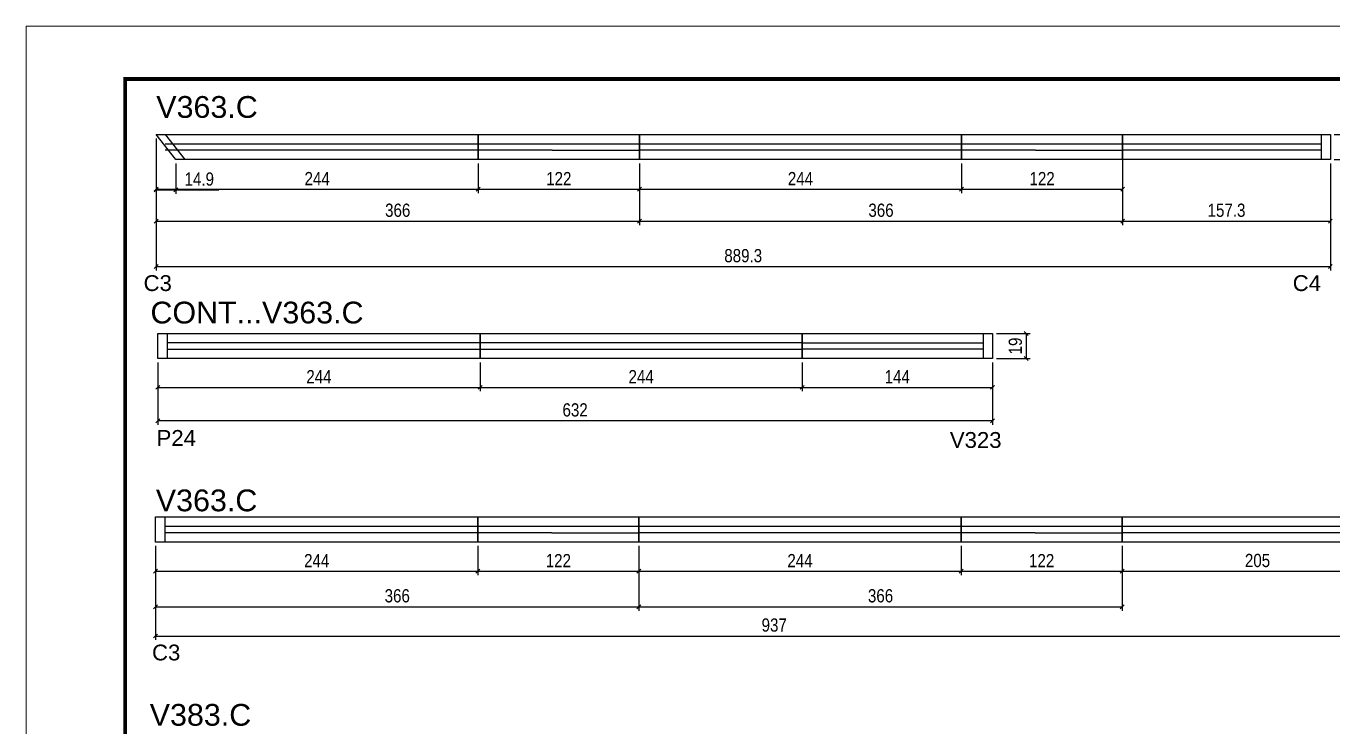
# Model space of a CAD drawing. Extents: x 3090 to 9343, y 762 to 5258.
# Drawn here: x 7858 to 8848, y 1281 to 1812 of the extents above; entities that cross this region are included whole.
import ezdxf

# ---------------------------------------------------------------- set-up
doc = ezdxf.new("R2010")
doc.units = 0
doc.linetypes.add('DASHED', pattern=[0.75, 0.5, -0.25])
doc.layers.add('00 - FELIPE', color=2, linetype='Continuous', plot=False)
for name, color, linetype in [('5', 5, 'Continuous'), ('NOMENCLATURA', 7, 'Continuous'), ('Painéis', 200, 'Continuous'), ('SARR_2.2x7', 40, 'Continuous')]:
    doc.layers.add(name, color=color, linetype=linetype)
for name, color, linetype, lineweight in [('Escoras', 2, 'Continuous', 25), ('Folhas', 255, 'Continuous', 9), ('Romaneio', 3, 'Continuous', 13), ('SARRAFO DE PRESSAO', 251, 'DASHED', 9)]:
    doc.layers.add(name, color=color, linetype=linetype, lineweight=lineweight)
doc.styles.add('COTA TECNICA', font='techl___.ttf', dxfattribs={"height": 10})
doc.styles.add('COTA TECNICA-50', font='techl___.ttf', dxfattribs={"height": 10})
doc.styles.get("Standard").update_dxf_attribs({"font": 'arial.ttf'})
doc.dimstyles.new('COTA PAINEL-50', dxfattribs={"dimtxt": 10, "dimasz": 3, "dimexe": 3, "dimexo": 3, "dimgap": 3, "dimtad": 1, "dimdec": 1, "dimzin": 12, "dimdsep": 46, "dimtxsty": 'COTA TECNICA-50', "dimblk1": 'OBLIQUE', "dimblk2": 'OBLIQUE', "dimsah": 1, "dimcen": 0.9, "dimclrd": 4, "dimclre": 4, "dimclrt": 240, "dimadec": 1, "dimazin": 3, "dimtfac": 1, "dimtdec": 1, "dimtmove": 0, "dimatfit": 3, "dimfxl": 1, "dimtolj": 1, "dimtzin": 12, "dimarcsym": 0})
doc.dimstyles.new('PAINEL', dxfattribs={"dimtxt": 10, "dimasz": 3, "dimexe": 3, "dimexo": 3, "dimgap": 3, "dimtad": 1, "dimdec": 1, "dimzin": 12, "dimdsep": 46, "dimtxsty": 'COTA TECNICA', "dimblk1": 'OBLIQUE', "dimblk2": 'OBLIQUE', "dimsah": 1, "dimcen": 0.9, "dimclrd": 4, "dimclre": 4, "dimclrt": 240, "dimadec": 1, "dimazin": 3, "dimtfac": 1, "dimtdec": 1, "dimtmove": 0, "dimatfit": 3, "dimfxl": 1, "dimtolj": 1, "dimtzin": 12, "dimarcsym": 0})

# ---------------------------------------------------------------- blocks, each defined once
blk = doc.blocks.new('9999999999')
at = {"layer": 'Folhas'}
blk.add_lwpolyline([(98138.98, 34190.21), (99623.98, 34190.21), (99623.98, 35240.21), (98138.98, 35240.21)], close=True, dxfattribs=at)
at = {"layer": 'Folhas', "color": 30, "const_width": 3}
blk.add_lwpolyline([(98213.98, 34230.21), (99583.98, 34230.21), (99583.98, 35200.21), (98213.98, 35200.21)], close=True, dxfattribs=at)
blk = doc.blocks.new('_Oblique')
at = {"color": 0, "linetype": 'ByBlock', "lineweight": -2}
blk.add_line((-0.5, -0.5), (0.5, 0.5), dxfattribs=at)
blk = doc.blocks.new('*D433')
at = {"layer": 'Defpoints', "color": 0, "linetype": 'ByBlock', "transparency": 16777216}
for p in [(7956.83, 1729.85), (8200.83, 1710.85), (8200.83, 1688.32)]:
    blk.add_point(p, dxfattribs=at)
at = {"layer": 'Escoras', "color": 4, "linetype": 'ByBlock', "lineweight": -2, "transparency": 16777216}
for p, q in [((7956.83, 1726.85), (7956.83, 1685.32)), ((8200.83, 1707.85), (8200.83, 1685.32)), ((7956.83, 1688.32), (8200.83, 1688.32))]:
    blk.add_line(p, q, dxfattribs=at)
at = {"layer": 'Escoras', "color": 4, "linetype": 'ByBlock', "lineweight": -2, "transparency": 16777216, "xscale": 3, "yscale": 3, "zscale": 3, "rotation": 180}
blk.add_blockref('_Oblique', (7956.83, 1688.32), dxfattribs=at)
at = {"layer": 'Escoras', "color": 4, "linetype": 'ByBlock', "lineweight": -2, "transparency": 16777216, "xscale": 3, "yscale": 3, "zscale": 3}
blk.add_blockref('_Oblique', (8200.83, 1688.32), dxfattribs=at)
at = {"layer": 'Escoras', "color": 240, "linetype": 'ByBlock', "transparency": 16777216, "insert": (8078.83, 1696.39), "char_height": 10, "attachment_point": 5, "style": 'COTA TECNICA-50'}
blk.add_mtext('\\A1;244', dxfattribs=at)
blk = doc.blocks.new('*D434')
at = {"layer": 'Defpoints', "color": 0, "linetype": 'ByBlock', "transparency": 16777216}
for p in [(7956.83, 1729.85), (7971.73, 1710.85), (7971.73, 1687.88)]:
    blk.add_point(p, dxfattribs=at)
at = {"layer": 'Escoras', "color": 4, "linetype": 'ByBlock', "lineweight": -2, "transparency": 16777216}
for p, q in [((7956.83, 1726.85), (7956.83, 1684.88)), ((7971.73, 1707.85), (7971.73, 1684.88)), ((7956.83, 1687.88), (7971.73, 1687.88)), ((7971.73, 1687.88), (8004.36, 1687.88))]:
    blk.add_line(p, q, dxfattribs=at)
at = {"layer": 'Escoras', "color": 4, "linetype": 'ByBlock', "lineweight": -2, "transparency": 16777216, "xscale": 3, "yscale": 3, "zscale": 3, "rotation": 180}
blk.add_blockref('_Oblique', (7956.83, 1687.88), dxfattribs=at)
at = {"layer": 'Escoras', "color": 4, "linetype": 'ByBlock', "lineweight": -2, "transparency": 16777216, "xscale": 3, "yscale": 3, "zscale": 3}
blk.add_blockref('_Oblique', (7971.73, 1687.88), dxfattribs=at)
at = {"layer": 'Escoras', "color": 240, "linetype": 'ByBlock', "transparency": 16777216, "insert": (7989.55, 1695.98), "char_height": 10, "attachment_point": 5, "style": 'COTA TECNICA-50'}
blk.add_mtext('\\A1;14.9', dxfattribs=at)
blk = doc.blocks.new('*D126')
at = {"layer": 'Defpoints', "color": 0, "linetype": 'ByBlock', "transparency": 16777216}
for p in [(7956.83, 1729.85), (8846.12, 1710.85), (8846.12, 1629.68)]:
    blk.add_point(p, dxfattribs=at)
at = {"layer": 'Escoras', "color": 4, "linetype": 'ByBlock', "lineweight": -2, "transparency": 16777216}
for p, q in [((7956.83, 1726.85), (7956.83, 1626.68)), ((8846.12, 1707.85), (8846.12, 1626.68)), ((7956.83, 1629.68), (8846.12, 1629.68))]:
    blk.add_line(p, q, dxfattribs=at)
at = {"layer": 'Escoras', "color": 4, "linetype": 'ByBlock', "lineweight": -2, "transparency": 16777216, "xscale": 3, "yscale": 3, "zscale": 3, "rotation": 180}
blk.add_blockref('_Oblique', (7956.83, 1629.68), dxfattribs=at)
at = {"layer": 'Escoras', "color": 4, "linetype": 'ByBlock', "lineweight": -2, "transparency": 16777216, "xscale": 3, "yscale": 3, "zscale": 3}
blk.add_blockref('_Oblique', (8846.12, 1629.68), dxfattribs=at)
at = {"layer": 'Escoras', "color": 240, "linetype": 'ByBlock', "transparency": 16777216, "insert": (8401.48, 1637.93), "char_height": 10, "attachment_point": 5, "style": 'COTA TECNICA-50'}
blk.add_mtext('\\A1;889.3', dxfattribs=at)
blk = doc.blocks.new('*D127')
at = {"layer": 'Defpoints', "color": 0, "linetype": 'ByBlock', "transparency": 16777216}
for p in [(8200.83, 1710.85), (8322.83, 1710.85), (8322.83, 1688.32)]:
    blk.add_point(p, dxfattribs=at)
at = {"layer": 'Romaneio', "color": 4, "linetype": 'ByBlock', "lineweight": -2, "transparency": 16777216}
for p, q in [((8200.83, 1707.85), (8200.83, 1685.32)), ((8322.83, 1707.85), (8322.83, 1685.32)), ((8200.83, 1688.32), (8322.83, 1688.32))]:
    blk.add_line(p, q, dxfattribs=at)
at = {"layer": 'Romaneio', "color": 4, "linetype": 'ByBlock', "lineweight": -2, "transparency": 16777216, "xscale": 3, "yscale": 3, "zscale": 3, "rotation": 180}
blk.add_blockref('_Oblique', (8200.83, 1688.32), dxfattribs=at)
at = {"layer": 'Romaneio', "color": 4, "linetype": 'ByBlock', "lineweight": -2, "transparency": 16777216, "xscale": 3, "yscale": 3, "zscale": 3}
blk.add_blockref('_Oblique', (8322.83, 1688.32), dxfattribs=at)
at = {"layer": 'Romaneio', "color": 240, "linetype": 'ByBlock', "transparency": 16777216, "insert": (8261.83, 1696.38), "char_height": 10, "attachment_point": 5, "style": 'COTA TECNICA-50'}
blk.add_mtext('\\A1;122', dxfattribs=at)
blk = doc.blocks.new('*D128')
at = {"layer": 'Defpoints', "color": 0, "linetype": 'ByBlock', "transparency": 16777216}
for p in [(8688.83, 1710.85), (8846.12, 1710.85), (8846.12, 1664.13)]:
    blk.add_point(p, dxfattribs=at)
at = {"layer": 'Romaneio', "color": 4, "linetype": 'ByBlock', "lineweight": -2, "transparency": 16777216}
for p, q in [((8688.83, 1707.85), (8688.83, 1661.13)), ((8846.12, 1707.85), (8846.12, 1661.13)), ((8688.83, 1664.13), (8846.12, 1664.13))]:
    blk.add_line(p, q, dxfattribs=at)
at = {"layer": 'Romaneio', "color": 4, "linetype": 'ByBlock', "lineweight": -2, "transparency": 16777216, "xscale": 3, "yscale": 3, "zscale": 3, "rotation": 180}
blk.add_blockref('_Oblique', (8688.83, 1664.13), dxfattribs=at)
at = {"layer": 'Romaneio', "color": 4, "linetype": 'ByBlock', "lineweight": -2, "transparency": 16777216, "xscale": 3, "yscale": 3, "zscale": 3}
blk.add_blockref('_Oblique', (8846.12, 1664.13), dxfattribs=at)
at = {"layer": 'Romaneio', "color": 240, "linetype": 'ByBlock', "transparency": 16777216, "insert": (8767.48, 1672.35), "char_height": 10, "attachment_point": 5, "style": 'COTA TECNICA-50'}
blk.add_mtext('\\A1;157.3', dxfattribs=at)
blk = doc.blocks.new('*D129')
at = {"layer": 'Defpoints', "color": 0, "linetype": 'ByBlock', "transparency": 16777216}
for p in [(8566.83, 1710.85), (8688.83, 1710.85), (8688.83, 1688.32)]:
    blk.add_point(p, dxfattribs=at)
at = {"layer": 'Romaneio', "color": 4, "linetype": 'ByBlock', "lineweight": -2, "transparency": 16777216}
for p, q in [((8566.83, 1707.85), (8566.83, 1685.32)), ((8688.83, 1707.85), (8688.83, 1685.32)), ((8566.83, 1688.32), (8688.83, 1688.32))]:
    blk.add_line(p, q, dxfattribs=at)
at = {"layer": 'Romaneio', "color": 4, "linetype": 'ByBlock', "lineweight": -2, "transparency": 16777216, "xscale": 3, "yscale": 3, "zscale": 3, "rotation": 180}
blk.add_blockref('_Oblique', (8566.83, 1688.32), dxfattribs=at)
at = {"layer": 'Romaneio', "color": 4, "linetype": 'ByBlock', "lineweight": -2, "transparency": 16777216, "xscale": 3, "yscale": 3, "zscale": 3}
blk.add_blockref('_Oblique', (8688.83, 1688.32), dxfattribs=at)
at = {"layer": 'Romaneio', "color": 240, "linetype": 'ByBlock', "transparency": 16777216, "insert": (8627.83, 1696.38), "char_height": 10, "attachment_point": 5, "style": 'COTA TECNICA-50'}
blk.add_mtext('\\A1;122', dxfattribs=at)
blk = doc.blocks.new('*D435')
at = {"layer": 'Defpoints', "color": 0, "linetype": 'ByBlock', "transparency": 16777216}
for p in [(7958.17, 1560.03), (8202.17, 1560.03), (8202.17, 1538.2)]:
    blk.add_point(p, dxfattribs=at)
at = {"layer": 'Romaneio', "color": 4, "linetype": 'ByBlock', "lineweight": -2, "transparency": 16777216}
for p, q in [((7958.17, 1557.03), (7958.17, 1535.2)), ((8202.17, 1557.03), (8202.17, 1535.2)), ((7958.17, 1538.2), (8202.17, 1538.2))]:
    blk.add_line(p, q, dxfattribs=at)
at = {"layer": 'Romaneio', "color": 4, "linetype": 'ByBlock', "lineweight": -2, "transparency": 16777216, "xscale": 3, "yscale": 3, "zscale": 3, "rotation": 180}
blk.add_blockref('_Oblique', (7958.17, 1538.2), dxfattribs=at)
at = {"layer": 'Romaneio', "color": 4, "linetype": 'ByBlock', "lineweight": -2, "transparency": 16777216, "xscale": 3, "yscale": 3, "zscale": 3}
blk.add_blockref('_Oblique', (8202.17, 1538.2), dxfattribs=at)
at = {"layer": 'Romaneio', "color": 240, "linetype": 'ByBlock', "transparency": 16777216, "insert": (8080.17, 1546.28), "char_height": 10, "attachment_point": 5, "style": 'COTA TECNICA-50'}
blk.add_mtext('\\A1;244', dxfattribs=at)
blk = doc.blocks.new('*D436')
at = {"layer": 'Defpoints', "color": 0, "linetype": 'ByBlock', "transparency": 16777216}
for p in [(8202.17, 1560.03), (8446.17, 1560.03), (8446.17, 1538.2)]:
    blk.add_point(p, dxfattribs=at)
at = {"layer": 'Romaneio', "color": 4, "linetype": 'ByBlock', "lineweight": -2, "transparency": 16777216}
for p, q in [((8202.17, 1557.03), (8202.17, 1535.2)), ((8446.17, 1557.03), (8446.17, 1535.2)), ((8202.17, 1538.2), (8446.17, 1538.2))]:
    blk.add_line(p, q, dxfattribs=at)
at = {"layer": 'Romaneio', "color": 4, "linetype": 'ByBlock', "lineweight": -2, "transparency": 16777216, "xscale": 3, "yscale": 3, "zscale": 3, "rotation": 180}
blk.add_blockref('_Oblique', (8202.17, 1538.2), dxfattribs=at)
at = {"layer": 'Romaneio', "color": 4, "linetype": 'ByBlock', "lineweight": -2, "transparency": 16777216, "xscale": 3, "yscale": 3, "zscale": 3}
blk.add_blockref('_Oblique', (8446.17, 1538.2), dxfattribs=at)
at = {"layer": 'Romaneio', "color": 240, "linetype": 'ByBlock', "transparency": 16777216, "insert": (8324.17, 1546.28), "char_height": 10, "attachment_point": 5, "style": 'COTA TECNICA-50'}
blk.add_mtext('\\A1;244', dxfattribs=at)
blk = doc.blocks.new('*D437')
at = {"layer": 'Defpoints', "color": 0, "linetype": 'ByBlock', "transparency": 16777216}
for p in [(8446.17, 1560.03), (8590.17, 1560.03), (8590.17, 1538.2)]:
    blk.add_point(p, dxfattribs=at)
at = {"layer": 'Romaneio', "color": 4, "linetype": 'ByBlock', "lineweight": -2, "transparency": 16777216}
for p, q in [((8446.17, 1557.03), (8446.17, 1535.2)), ((8590.17, 1557.03), (8590.17, 1535.2)), ((8446.17, 1538.2), (8590.17, 1538.2))]:
    blk.add_line(p, q, dxfattribs=at)
at = {"layer": 'Romaneio', "color": 4, "linetype": 'ByBlock', "lineweight": -2, "transparency": 16777216, "xscale": 3, "yscale": 3, "zscale": 3, "rotation": 180}
blk.add_blockref('_Oblique', (8446.17, 1538.2), dxfattribs=at)
at = {"layer": 'Romaneio', "color": 4, "linetype": 'ByBlock', "lineweight": -2, "transparency": 16777216, "xscale": 3, "yscale": 3, "zscale": 3}
blk.add_blockref('_Oblique', (8590.17, 1538.2), dxfattribs=at)
at = {"layer": 'Romaneio', "color": 240, "linetype": 'ByBlock', "transparency": 16777216, "insert": (8518.17, 1546.28), "char_height": 10, "attachment_point": 5, "style": 'COTA TECNICA-50'}
blk.add_mtext('\\A1;144', dxfattribs=at)
blk = doc.blocks.new('*D438')
at = {"layer": 'Defpoints', "color": 0, "linetype": 'ByBlock', "transparency": 16777216}
for p in [(7958.17, 1560.03), (8590.17, 1560.03), (7958.17, 1512.81)]:
    blk.add_point(p, dxfattribs=at)
at = {"layer": 'Romaneio', "color": 4, "linetype": 'ByBlock', "lineweight": -2, "transparency": 16777216}
for p, q in [((7958.17, 1557.03), (7958.17, 1509.81)), ((8590.17, 1557.03), (8590.17, 1509.81)), ((8590.17, 1512.81), (7958.17, 1512.81))]:
    blk.add_line(p, q, dxfattribs=at)
at = {"layer": 'Romaneio', "color": 4, "linetype": 'ByBlock', "lineweight": -2, "transparency": 16777216, "xscale": 3, "yscale": 3, "zscale": 3, "rotation": 180}
blk.add_blockref('_Oblique', (7958.17, 1512.81), dxfattribs=at)
at = {"layer": 'Romaneio', "color": 4, "linetype": 'ByBlock', "lineweight": -2, "transparency": 16777216, "xscale": 3, "yscale": 3, "zscale": 3}
blk.add_blockref('_Oblique', (8590.17, 1512.81), dxfattribs=at)
at = {"layer": 'Romaneio', "color": 240, "linetype": 'ByBlock', "transparency": 16777216, "insert": (8274.17, 1521.03), "char_height": 10, "attachment_point": 5, "style": 'COTA TECNICA-50'}
blk.add_mtext('\\A1;632', dxfattribs=at)
blk = doc.blocks.new('*D130')
at = {"layer": 'Defpoints', "color": 0, "linetype": 'ByBlock', "transparency": 16777216}
for p in [(8590.17, 1579.03), (8590.17, 1560.03), (8615.69, 1560.03)]:
    blk.add_point(p, dxfattribs=at)
at = {"layer": 'Romaneio', "color": 4, "linetype": 'ByBlock', "lineweight": -2, "transparency": 16777216}
for p, q in [((8593.17, 1579.03), (8618.69, 1579.03)), ((8615.69, 1579.03), (8615.69, 1560.03)), ((8593.17, 1560.03), (8618.69, 1560.03))]:
    blk.add_line(p, q, dxfattribs=at)
at = {"layer": 'Romaneio', "color": 4, "linetype": 'ByBlock', "lineweight": -2, "transparency": 16777216, "xscale": 3, "yscale": 3, "zscale": 3}
for p, rotation in [((8615.69, 1579.03), 90), ((8615.69, 1560.03), 270)]:
    blk.add_blockref('_Oblique', p, dxfattribs=dict(at, rotation=rotation))
at = {"layer": 'Romaneio', "color": 240, "linetype": 'ByBlock', "transparency": 16777216, "insert": (8607.6, 1569.53), "char_height": 10, "attachment_point": 5, "rotation": 90, "style": 'COTA TECNICA-50'}
blk.add_mtext('\\A1;19', dxfattribs=at)
blk = doc.blocks.new('*D439')
at = {"layer": 'Defpoints', "color": 0, "linetype": 'ByBlock', "transparency": 16777216}
for p in [(7956.48, 1420.97), (8200.48, 1420.97), (8200.48, 1398.81)]:
    blk.add_point(p, dxfattribs=at)
at = {"layer": 'Escoras', "color": 4, "linetype": 'ByBlock', "lineweight": -2, "transparency": 16777216}
for p, q in [((7956.48, 1417.97), (7956.48, 1395.81)), ((8200.48, 1417.97), (8200.48, 1395.81)), ((7956.48, 1398.81), (8200.48, 1398.81))]:
    blk.add_line(p, q, dxfattribs=at)
at = {"layer": 'Escoras', "color": 4, "linetype": 'ByBlock', "lineweight": -2, "transparency": 16777216, "xscale": 3, "yscale": 3, "zscale": 3, "rotation": 180}
blk.add_blockref('_Oblique', (7956.48, 1398.81), dxfattribs=at)
at = {"layer": 'Escoras', "color": 4, "linetype": 'ByBlock', "lineweight": -2, "transparency": 16777216, "xscale": 3, "yscale": 3, "zscale": 3}
blk.add_blockref('_Oblique', (8200.48, 1398.81), dxfattribs=at)
at = {"layer": 'Escoras', "color": 240, "linetype": 'ByBlock', "transparency": 16777216, "insert": (8078.48, 1406.88), "char_height": 10, "attachment_point": 5, "style": 'COTA TECNICA-50'}
blk.add_mtext('\\A1;244', dxfattribs=at)
blk = doc.blocks.new('*D131')
at = {"layer": 'Defpoints', "color": 0, "linetype": 'ByBlock', "transparency": 16777216}
for p in [(7956.48, 1420.97), (8893.47, 1420.97), (8893.47, 1349.74)]:
    blk.add_point(p, dxfattribs=at)
at = {"layer": 'Escoras', "color": 4, "linetype": 'ByBlock', "lineweight": -2, "transparency": 16777216}
for p, q in [((7956.48, 1417.97), (7956.48, 1346.74)), ((8893.47, 1417.97), (8893.47, 1346.74)), ((7956.48, 1349.74), (8893.47, 1349.74))]:
    blk.add_line(p, q, dxfattribs=at)
at = {"layer": 'Escoras', "color": 4, "linetype": 'ByBlock', "lineweight": -2, "transparency": 16777216, "xscale": 3, "yscale": 3, "zscale": 3, "rotation": 180}
blk.add_blockref('_Oblique', (7956.48, 1349.74), dxfattribs=at)
at = {"layer": 'Escoras', "color": 4, "linetype": 'ByBlock', "lineweight": -2, "transparency": 16777216, "xscale": 3, "yscale": 3, "zscale": 3}
blk.add_blockref('_Oblique', (8893.47, 1349.74), dxfattribs=at)
at = {"layer": 'Escoras', "color": 240, "linetype": 'ByBlock', "transparency": 16777216, "insert": (8424.97, 1357.99), "char_height": 10, "attachment_point": 5, "style": 'COTA TECNICA-50'}
blk.add_mtext('\\A1;937', dxfattribs=at)
blk = doc.blocks.new('*D132')
at = {"layer": 'Defpoints', "color": 0, "linetype": 'ByBlock', "transparency": 16777216}
for p in [(8200.48, 1420.97), (8322.48, 1420.97), (8322.48, 1398.81)]:
    blk.add_point(p, dxfattribs=at)
at = {"layer": 'Romaneio', "color": 4, "linetype": 'ByBlock', "lineweight": -2, "transparency": 16777216}
for p, q in [((8200.48, 1417.97), (8200.48, 1395.81)), ((8322.48, 1417.97), (8322.48, 1395.81)), ((8200.48, 1398.81), (8322.48, 1398.81))]:
    blk.add_line(p, q, dxfattribs=at)
at = {"layer": 'Romaneio', "color": 4, "linetype": 'ByBlock', "lineweight": -2, "transparency": 16777216, "xscale": 3, "yscale": 3, "zscale": 3, "rotation": 180}
blk.add_blockref('_Oblique', (8200.48, 1398.81), dxfattribs=at)
at = {"layer": 'Romaneio', "color": 4, "linetype": 'ByBlock', "lineweight": -2, "transparency": 16777216, "xscale": 3, "yscale": 3, "zscale": 3}
blk.add_blockref('_Oblique', (8322.48, 1398.81), dxfattribs=at)
at = {"layer": 'Romaneio', "color": 240, "linetype": 'ByBlock', "transparency": 16777216, "insert": (8261.48, 1406.87), "char_height": 10, "attachment_point": 5, "style": 'COTA TECNICA-50'}
blk.add_mtext('\\A1;122', dxfattribs=at)
blk = doc.blocks.new('*D133')
at = {"layer": 'Defpoints', "color": 0, "linetype": 'ByBlock', "transparency": 16777216}
for p in [(8688.48, 1420.97), (8893.47, 1420.97), (8893.47, 1398.81)]:
    blk.add_point(p, dxfattribs=at)
at = {"layer": 'Romaneio', "color": 4, "linetype": 'ByBlock', "lineweight": -2, "transparency": 16777216}
for p, q in [((8688.48, 1417.97), (8688.48, 1395.81)), ((8893.47, 1417.97), (8893.47, 1395.81)), ((8688.48, 1398.81), (8893.47, 1398.81))]:
    blk.add_line(p, q, dxfattribs=at)
at = {"layer": 'Romaneio', "color": 4, "linetype": 'ByBlock', "lineweight": -2, "transparency": 16777216, "xscale": 3, "yscale": 3, "zscale": 3, "rotation": 180}
blk.add_blockref('_Oblique', (8688.48, 1398.81), dxfattribs=at)
at = {"layer": 'Romaneio', "color": 4, "linetype": 'ByBlock', "lineweight": -2, "transparency": 16777216, "xscale": 3, "yscale": 3, "zscale": 3}
blk.add_blockref('_Oblique', (8893.47, 1398.81), dxfattribs=at)
at = {"layer": 'Romaneio', "color": 240, "linetype": 'ByBlock', "transparency": 16777216, "insert": (8790.97, 1406.92), "char_height": 10, "attachment_point": 5, "style": 'COTA TECNICA-50'}
blk.add_mtext('\\A1;205', dxfattribs=at)
blk = doc.blocks.new('*D134')
at = {"layer": 'Defpoints', "color": 0, "linetype": 'ByBlock', "transparency": 16777216}
for p in [(8566.48, 1420.97), (8688.48, 1420.97), (8688.48, 1398.81)]:
    blk.add_point(p, dxfattribs=at)
at = {"layer": 'Romaneio', "color": 4, "linetype": 'ByBlock', "lineweight": -2, "transparency": 16777216}
for p, q in [((8566.48, 1417.97), (8566.48, 1395.81)), ((8688.48, 1417.97), (8688.48, 1395.81)), ((8566.48, 1398.81), (8688.48, 1398.81))]:
    blk.add_line(p, q, dxfattribs=at)
at = {"layer": 'Romaneio', "color": 4, "linetype": 'ByBlock', "lineweight": -2, "transparency": 16777216, "xscale": 3, "yscale": 3, "zscale": 3, "rotation": 180}
blk.add_blockref('_Oblique', (8566.48, 1398.81), dxfattribs=at)
at = {"layer": 'Romaneio', "color": 4, "linetype": 'ByBlock', "lineweight": -2, "transparency": 16777216, "xscale": 3, "yscale": 3, "zscale": 3}
blk.add_blockref('_Oblique', (8688.48, 1398.81), dxfattribs=at)
at = {"layer": 'Romaneio', "color": 240, "linetype": 'ByBlock', "transparency": 16777216, "insert": (8627.48, 1406.87), "char_height": 10, "attachment_point": 5, "style": 'COTA TECNICA-50'}
blk.add_mtext('\\A1;122', dxfattribs=at)
blk = doc.blocks.new('*D442')
at = {"layer": 'Defpoints', "color": 0, "linetype": 'ByBlock', "transparency": 16777216}
for p in [(8846.12, 1729.85), (8846.12, 1710.85), (8871.47, 1710.85)]:
    blk.add_point(p, dxfattribs=at)
at = {"layer": 'Escoras', "color": 4, "linetype": 'ByBlock', "lineweight": -2, "transparency": 16777216}
for p, q in [((8849.12, 1729.85), (8874.47, 1729.85)), ((8871.47, 1729.85), (8871.47, 1710.85)), ((8849.12, 1710.85), (8874.47, 1710.85))]:
    blk.add_line(p, q, dxfattribs=at)
at = {"layer": 'Escoras', "color": 4, "linetype": 'ByBlock', "lineweight": -2, "transparency": 16777216, "xscale": 3, "yscale": 3, "zscale": 3}
for p, rotation in [((8871.47, 1729.85), 90), ((8871.47, 1710.85), 270)]:
    blk.add_blockref('_Oblique', p, dxfattribs=dict(at, rotation=rotation))
at = {"layer": 'Escoras', "color": 240, "linetype": 'ByBlock', "transparency": 16777216, "insert": (8863.38, 1720.35), "char_height": 10, "attachment_point": 5, "rotation": 90, "style": 'COTA TECNICA-50'}
blk.add_mtext('\\A1;19', dxfattribs=at)
blk = doc.blocks.new('*D450')
at = {"layer": '00 - FELIPE', "color": 4, "lineweight": -2, "transparency": 16777216}
for p, q in [((7956.83, 1726.85), (7956.83, 1661.13)), ((8322.83, 1707.85), (8322.83, 1661.13)), ((7956.83, 1664.13), (8322.83, 1664.13))]:
    blk.add_line(p, q, dxfattribs=at)
at = {"layer": 'Defpoints', "color": 0, "transparency": 16777216}
for p in [(7956.83, 1729.85), (8322.83, 1710.85), (8322.83, 1664.13)]:
    blk.add_point(p, dxfattribs=at)
at = {"layer": '00 - FELIPE', "color": 4, "lineweight": -2, "transparency": 16777216, "xscale": 3, "yscale": 3, "zscale": 3, "rotation": 180}
blk.add_blockref('_Oblique', (7956.83, 1664.13), dxfattribs=at)
at = {"layer": '00 - FELIPE', "color": 4, "lineweight": -2, "transparency": 16777216, "xscale": 3, "yscale": 3, "zscale": 3}
blk.add_blockref('_Oblique', (8322.83, 1664.13), dxfattribs=at)
at = {"layer": '00 - FELIPE', "color": 240, "transparency": 16777216, "insert": (8139.83, 1672.35), "char_height": 10, "attachment_point": 5, "style": 'COTA TECNICA'}
blk.add_mtext('\\A1;366', dxfattribs=at)
blk = doc.blocks.new('*D451')
at = {"layer": '00 - FELIPE', "color": 4, "lineweight": -2, "transparency": 16777216}
for p, q in [((8688.83, 1726.85), (8688.83, 1661.13)), ((8322.83, 1707.85), (8322.83, 1661.13)), ((8322.83, 1664.13), (8688.83, 1664.13))]:
    blk.add_line(p, q, dxfattribs=at)
at = {"layer": 'Defpoints', "color": 0, "transparency": 16777216}
for p in [(8688.83, 1729.85), (8322.83, 1710.85), (8688.83, 1664.13)]:
    blk.add_point(p, dxfattribs=at)
at = {"layer": '00 - FELIPE', "color": 4, "lineweight": -2, "transparency": 16777216, "xscale": 3, "yscale": 3, "zscale": 3, "rotation": 180}
blk.add_blockref('_Oblique', (8322.83, 1664.13), dxfattribs=at)
at = {"layer": '00 - FELIPE', "color": 4, "lineweight": -2, "transparency": 16777216, "xscale": 3, "yscale": 3, "zscale": 3}
blk.add_blockref('_Oblique', (8688.83, 1664.13), dxfattribs=at)
at = {"layer": '00 - FELIPE', "color": 240, "transparency": 16777216, "insert": (8505.83, 1672.35), "char_height": 10, "attachment_point": 5, "style": 'COTA TECNICA'}
blk.add_mtext('\\A1;366', dxfattribs=at)
blk = doc.blocks.new('*D452')
at = {"layer": '00 - FELIPE', "color": 4, "lineweight": -2, "transparency": 16777216}
for p, q in [((7956.48, 1417.97), (7956.48, 1368.94)), ((8322.48, 1417.97), (8322.48, 1368.94)), ((7956.48, 1371.94), (8322.48, 1371.94))]:
    blk.add_line(p, q, dxfattribs=at)
at = {"layer": 'Defpoints', "color": 0, "transparency": 16777216}
for p in [(7956.48, 1420.97), (8322.48, 1420.97), (8322.48, 1371.94)]:
    blk.add_point(p, dxfattribs=at)
at = {"layer": '00 - FELIPE', "color": 4, "lineweight": -2, "transparency": 16777216, "xscale": 3, "yscale": 3, "zscale": 3, "rotation": 180}
blk.add_blockref('_Oblique', (7956.48, 1371.94), dxfattribs=at)
at = {"layer": '00 - FELIPE', "color": 4, "lineweight": -2, "transparency": 16777216, "xscale": 3, "yscale": 3, "zscale": 3}
blk.add_blockref('_Oblique', (8322.48, 1371.94), dxfattribs=at)
at = {"layer": '00 - FELIPE', "color": 240, "transparency": 16777216, "insert": (8139.48, 1380.16), "char_height": 10, "attachment_point": 5, "style": 'COTA TECNICA'}
blk.add_mtext('\\A1;366', dxfattribs=at)
blk = doc.blocks.new('*D453')
at = {"layer": '00 - FELIPE', "color": 4, "lineweight": -2, "transparency": 16777216}
for p, q in [((8322.48, 1417.97), (8322.48, 1368.94)), ((8688.48, 1417.97), (8688.48, 1368.94)), ((8322.48, 1371.94), (8688.48, 1371.94))]:
    blk.add_line(p, q, dxfattribs=at)
at = {"layer": 'Defpoints', "color": 0, "transparency": 16777216}
for p in [(8322.48, 1420.97), (8688.48, 1420.97), (8688.48, 1371.94)]:
    blk.add_point(p, dxfattribs=at)
at = {"layer": '00 - FELIPE', "color": 4, "lineweight": -2, "transparency": 16777216, "xscale": 3, "yscale": 3, "zscale": 3, "rotation": 180}
blk.add_blockref('_Oblique', (8322.48, 1371.94), dxfattribs=at)
at = {"layer": '00 - FELIPE', "color": 4, "lineweight": -2, "transparency": 16777216, "xscale": 3, "yscale": 3, "zscale": 3}
blk.add_blockref('_Oblique', (8688.48, 1371.94), dxfattribs=at)
at = {"layer": '00 - FELIPE', "color": 240, "transparency": 16777216, "insert": (8505.48, 1380.16), "char_height": 10, "attachment_point": 5, "style": 'COTA TECNICA'}
blk.add_mtext('\\A1;366', dxfattribs=at)
blk = doc.blocks.new('*D508')
at = {"layer": '00 - FELIPE', "color": 4, "lineweight": -2, "transparency": 16777216}
for p, q in [((8322.83, 1707.85), (8322.83, 1685.32)), ((8566.83, 1707.85), (8566.83, 1685.32)), ((8322.83, 1688.32), (8566.83, 1688.32))]:
    blk.add_line(p, q, dxfattribs=at)
at = {"layer": 'Defpoints', "color": 0, "transparency": 16777216}
for p in [(8322.83, 1710.85), (8566.83, 1710.85), (8566.83, 1688.32)]:
    blk.add_point(p, dxfattribs=at)
at = {"layer": '00 - FELIPE', "color": 4, "lineweight": -2, "transparency": 16777216, "xscale": 3, "yscale": 3, "zscale": 3, "rotation": 180}
blk.add_blockref('_Oblique', (8322.83, 1688.32), dxfattribs=at)
at = {"layer": '00 - FELIPE', "color": 4, "lineweight": -2, "transparency": 16777216, "xscale": 3, "yscale": 3, "zscale": 3}
blk.add_blockref('_Oblique', (8566.83, 1688.32), dxfattribs=at)
at = {"layer": '00 - FELIPE', "color": 240, "transparency": 16777216, "insert": (8444.83, 1696.39), "char_height": 10, "attachment_point": 5, "style": 'COTA TECNICA'}
blk.add_mtext('\\A1;244', dxfattribs=at)
blk = doc.blocks.new('*D511')
at = {"layer": '00 - FELIPE', "color": 4, "lineweight": -2, "transparency": 16777216}
for p, q in [((8322.48, 1417.97), (8322.48, 1395.81)), ((8566.48, 1417.97), (8566.48, 1395.81)), ((8322.48, 1398.81), (8566.48, 1398.81))]:
    blk.add_line(p, q, dxfattribs=at)
at = {"layer": 'Defpoints', "color": 0, "transparency": 16777216}
for p in [(8322.48, 1420.97), (8566.48, 1420.97), (8566.48, 1398.81)]:
    blk.add_point(p, dxfattribs=at)
at = {"layer": '00 - FELIPE', "color": 4, "lineweight": -2, "transparency": 16777216, "xscale": 3, "yscale": 3, "zscale": 3, "rotation": 180}
blk.add_blockref('_Oblique', (8322.48, 1398.81), dxfattribs=at)
at = {"layer": '00 - FELIPE', "color": 4, "lineweight": -2, "transparency": 16777216, "xscale": 3, "yscale": 3, "zscale": 3}
blk.add_blockref('_Oblique', (8566.48, 1398.81), dxfattribs=at)
at = {"layer": '00 - FELIPE', "color": 240, "transparency": 16777216, "insert": (8444.48, 1406.88), "char_height": 10, "attachment_point": 5, "style": 'COTA TECNICA'}
blk.add_mtext('\\A1;244', dxfattribs=at)

msp = doc.modelspace()

# ---------------------------------------------------------------- linework, layer by layer
at = {"layer": 'Painéis', "linetype": 'Continuous'}
for points in [[(7956.83, 1729.85), (8200.83, 1729.85), (8200.83, 1710.85), (7971.73, 1710.85)], [(8200.83, 1729.85), (8322.83, 1729.85), (8322.83, 1710.85), (8200.83, 1710.85)], [(8322.83, 1729.85), (8566.83, 1729.85), (8566.83, 1710.85), (8322.83, 1710.85)], [(8566.83, 1729.85), (8688.83, 1729.85), (8688.83, 1710.85), (8566.83, 1710.85)], [(8688.83, 1729.85), (8846.12, 1729.85), (8846.12, 1710.85), (8688.83, 1710.85)], [(7958.17, 1579.03), (8202.17, 1579.03), (8202.17, 1560.03), (7958.17, 1560.03)], [(8202.17, 1579.03), (8446.17, 1579.03), (8446.17, 1560.03), (8202.17, 1560.03)], [(8446.17, 1579.03), (8590.17, 1579.03), (8590.17, 1560.03), (8446.17, 1560.03)], [(7956.48, 1439.97), (8200.48, 1439.97), (8200.48, 1420.97), (7956.48, 1420.97)], [(8200.48, 1439.97), (8322.48, 1439.97), (8322.48, 1420.97), (8200.48, 1420.97)], [(8322.48, 1439.97), (8566.48, 1439.97), (8566.48, 1420.97), (8322.48, 1420.97)], [(8566.48, 1439.97), (8688.48, 1439.97), (8688.48, 1420.97), (8566.48, 1420.97)], [(8688.48, 1439.97), (8893.47, 1439.97), (8893.47, 1420.97), (8688.48, 1420.97)]]:
    msp.add_lwpolyline(points, close=True, dxfattribs=at)
at = {"layer": 'SARR_2.2x7', "linetype": 'Continuous'}
for p, q in [((7963.83, 1729.85), (7978.73, 1710.85)), ((7963.83, 1722.85), (8256.83, 1722.85)), ((8256.83, 1722.85), (8322.83, 1722.85)), ((8322.83, 1722.85), (8622.83, 1722.85)), ((8622.83, 1722.85), (8688.83, 1722.85)), ((8688.83, 1722.85), (8839.12, 1722.85)), ((8839.12, 1729.85), (8839.12, 1710.85)), ((8256.83, 1717.85), (7963.83, 1717.85)), ((8256.83, 1717.85), (8322.83, 1717.85)), ((8622.83, 1717.85), (8322.83, 1717.85)), ((8622.83, 1717.85), (8688.83, 1717.85)), ((8839.12, 1717.85), (8688.83, 1717.85)), ((7965.17, 1579.03), (7965.17, 1560.03)), ((8583.17, 1579.03), (8583.17, 1560.03)), ((8202.17, 1572.03), (7965.17, 1572.03)), ((7965.17, 1567.03), (8202.17, 1567.03)), ((8446.17, 1572.03), (8202.17, 1572.03)), ((8202.17, 1567.03), (8446.17, 1567.03)), ((8446.17, 1572.03), (8583.17, 1572.03)), ((8583.17, 1567.03), (8446.17, 1567.03)), ((7963.48, 1439.97), (7963.48, 1420.97)), ((7963.48, 1432.97), (8256.48, 1432.97)), ((8256.48, 1427.97), (7963.48, 1427.97)), ((8256.48, 1432.97), (8322.48, 1432.97)), ((8256.48, 1427.97), (8322.48, 1427.97)), ((8322.48, 1432.97), (8622.48, 1432.97)), ((8622.48, 1427.97), (8322.48, 1427.97)), ((8622.48, 1432.97), (8688.48, 1432.97)), ((8622.48, 1427.97), (8688.48, 1427.97)), ((8688.48, 1432.97), (8886.47, 1432.97)), ((8886.47, 1427.97), (8688.48, 1427.97))]:
    msp.add_line(p, q, dxfattribs=at)

# ---------------------------------------------------------------- block references
at = {"layer": 'SARRAFO DE PRESSAO', "color": 6, "linetype": 'ByBlock'}
msp.add_blockref('9999999999', (-90280.55, -33428.25), dxfattribs=at)

# ---------------------------------------------------------------- texts
at = {"layer": '5', "linetype": 'Continuous'}
for s, p in [('C3', (7947.37, 1611.18)), ('C4', (8817.64, 1611.18)), ('P24', (7957.22, 1493.85)), ('V323', (8557.98, 1492.31)), ('C3', (7953.77, 1331.24))]:
    msp.add_text(s, height=12, rotation=359.99996, dxfattribs=at).set_placement(p)
at = {"layer": 'NOMENCLATURA', "linetype": 'Continuous'}
for s, p in [('V363.C', (7956.98, 1742.43)), ('CONT...V363.C', (7952.58, 1586.62)), ('V363.C', (7956.63, 1444.27)), ('V383.C', (7952.02, 1281.75))]:
    msp.add_text(s, height=16.5, dxfattribs=at).set_placement(p)

# ---------------------------------------------------------------- dimensions: what is measured, and where the dimension line sits
at = {"layer": '00 - FELIPE'}
for base, p1, p2, picture, middle in [((8322.83, 1664.13), (7956.83, 1729.85), (8322.83, 1710.85), '*D450', (8139.83, 1672.35)), ((8688.83, 1664.13), (8322.83, 1710.85), (8688.83, 1729.85), '*D451', (8505.83, 1672.35)), ((8566.83, 1688.32), (8322.83, 1710.85), (8566.83, 1710.85), '*D508', (8444.83, 1696.39)), ((8322.48, 1371.94), (7956.48, 1420.97), (8322.48, 1420.97), '*D452', (8139.48, 1380.16)), ((8688.48, 1371.94), (8322.48, 1420.97), (8688.48, 1420.97), '*D453', (8505.48, 1380.16)), ((8566.48, 1398.81), (8322.48, 1420.97), (8566.48, 1420.97), '*D511', (8444.48, 1406.88))]:
    dim = msp.add_linear_dim(base=base, p1=p1, p2=p2, dimstyle='PAINEL', dxfattribs=at)
    dim.commit()
    dim.dimension.update_dxf_attribs({"geometry": picture, "text_midpoint": middle})
at = {"layer": 'Escoras', "linetype": 'ByBlock'}
for base, p1, p2, picture, middle in [((8200.83, 1688.32), (7956.83, 1729.85), (8200.83, 1710.85), '*D433', (8078.83, 1696.39)), ((7971.73, 1687.88), (7956.83, 1729.85), (7971.73, 1710.85), '*D434', (7989.55, 1695.98)), ((8846.12, 1629.68), (7956.83, 1729.85), (8846.12, 1710.85), '*D126', (8401.48, 1637.93)), ((8200.48, 1398.81), (7956.48, 1420.97), (8200.48, 1420.97), '*D439', (8078.48, 1406.88)), ((8893.47, 1349.74), (7956.48, 1420.97), (8893.47, 1420.97), '*D131', (8424.97, 1357.99))]:
    dim = msp.add_linear_dim(base=base, p1=p1, p2=p2, dimstyle='COTA PAINEL-50', override={"dimarcsym": 1}, dxfattribs=at)
    dim.commit()
    dim.dimension.update_dxf_attribs({"geometry": picture, "text_midpoint": middle})
dim = msp.add_linear_dim(base=(8871.47, 1710.85), p1=(8846.12, 1729.85), p2=(8846.12, 1710.85), angle=90, dimstyle='COTA PAINEL-50', override={"dimarcsym": 1}, dxfattribs=at)
dim.commit()
dim.dimension.update_dxf_attribs({"geometry": '*D442', "text_midpoint": (8863.38, 1720.35)})
at = {"layer": 'Romaneio', "linetype": 'ByBlock'}
for p1, p2, distance, picture, middle in [((8200.83, 1710.85), (8322.83, 1710.85), -22.53, '*D127', (8261.83, 1696.38)), ((8566.83, 1710.85), (8688.83, 1710.85), -22.53, '*D129', (8627.83, 1696.38)), ((8688.83, 1710.85), (8846.12, 1710.85), -46.72, '*D128', (8767.48, 1672.35)), ((8590.17, 1579.03), (8590.17, 1560.03), 25.52, '*D130', (8607.6, 1569.53)), ((7958.17, 1560.03), (8202.17, 1560.03), -21.83, '*D435', (8080.17, 1546.28)), ((8590.17, 1560.03), (7958.17, 1560.03), 47.23, '*D438', (8274.17, 1521.03)), ((8202.17, 1560.03), (8446.17, 1560.03), -21.83, '*D436', (8324.17, 1546.28)), ((8446.17, 1560.03), (8590.17, 1560.03), -21.83, '*D437', (8518.17, 1546.28)), ((8200.48, 1420.97), (8322.48, 1420.97), -22.16, '*D132', (8261.48, 1406.87)), ((8566.48, 1420.97), (8688.48, 1420.97), -22.16, '*D134', (8627.48, 1406.87)), ((8688.48, 1420.97), (8893.47, 1420.97), -22.16, '*D133', (8790.97, 1406.92))]:
    dim = msp.add_aligned_dim(p1=p1, p2=p2, distance=distance, dimstyle='COTA PAINEL-50', override={"dimarcsym": 1}, dxfattribs=at)
    dim.commit()
    dim.dimension.update_dxf_attribs({"geometry": picture, "text_midpoint": middle})

doc.saveas('drawing.dxf')
